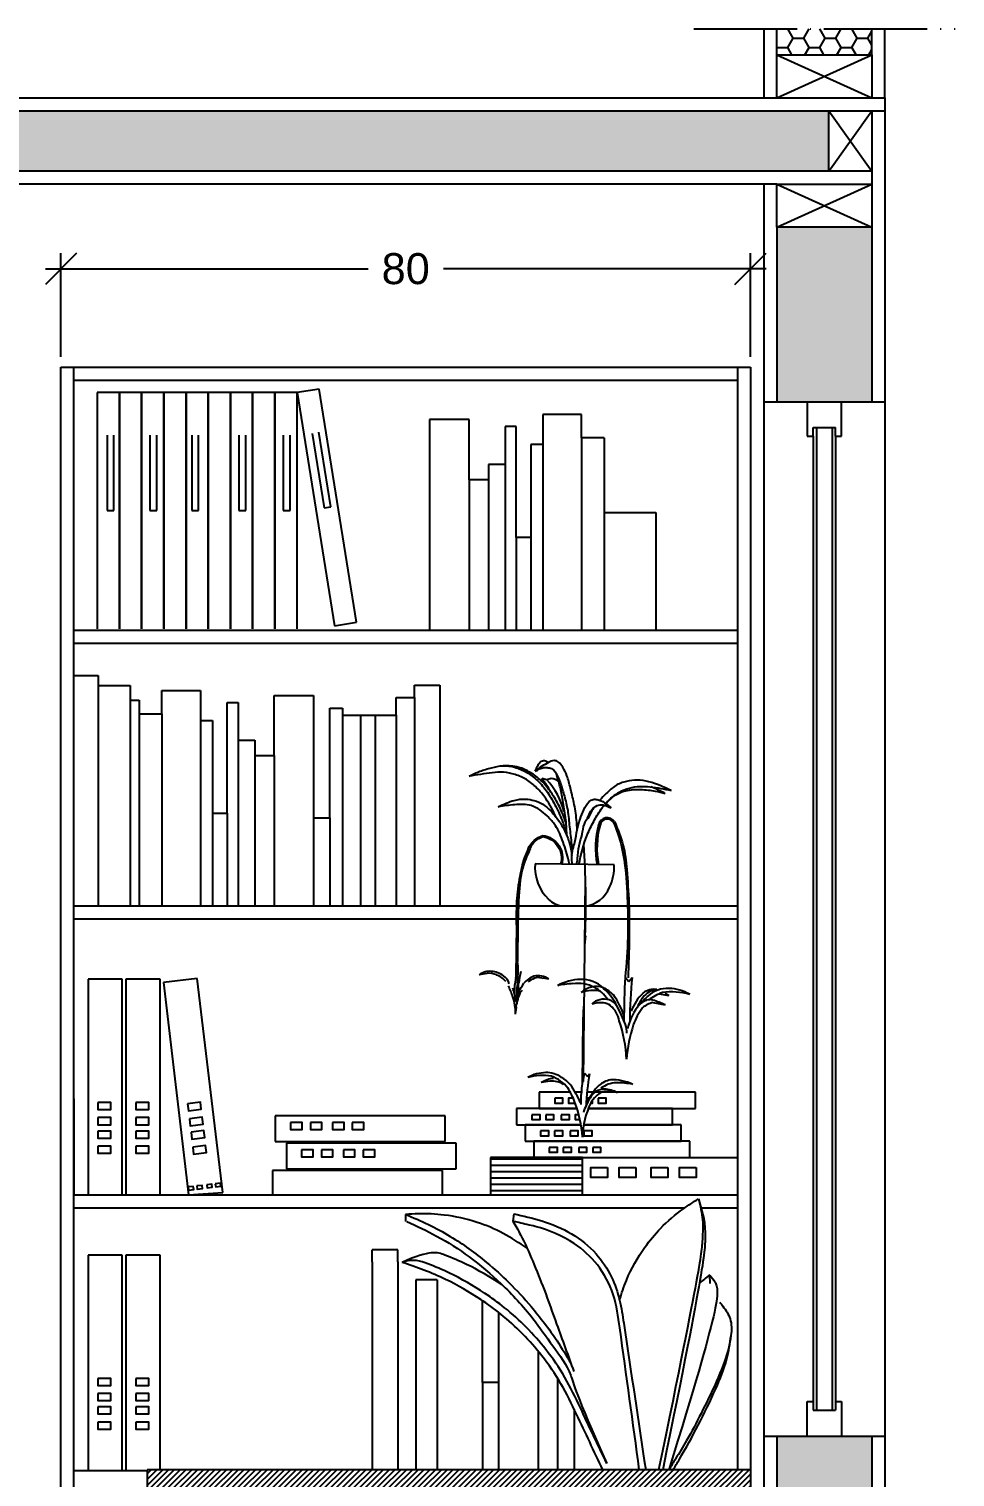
# Model space of a CAD drawing. Header units: millimetres. Extents: x 3258 to 5904, y 891 to 1994.
# Drawn here: x 3915.7 to 4023.1, y 1000.6 to 1168.5 of the extents above; entities that cross this region are included whole.
import ezdxf

# ---------------------------------------------------------------- set-up
doc = ezdxf.new("R2010")
doc.units = ezdxf.units.MM
doc.header["$LTSCALE"] = 0.5
doc.linetypes.add('ACAD_ISO04W100', pattern=[30, 24, -3, 0, -3])
for name, color, linetype in [('22££arredo', 250, 'Continuous'), ('22££cont trav', 140, 'Continuous'), ('22££porte e finestre', 232, 'Continuous'), ('22££retini', 13, 'Continuous'), ('22££sez par', 102, 'Continuous'), ('22££sottile finestra', 5, 'Continuous'), ('22££tratto punto proseguimento', 3, 'ACAD_ISO04W100')]:
    doc.layers.add(name, color=color, linetype=linetype)
doc.layers.add('AA - struttura finestre', color=1, linetype='Continuous', lineweight=25)
doc.styles.add('ARIAL', font='arial.ttf')
doc.dimstyles.new('TICK_36', dxfattribs={"dimtxt": 3.6, "dimasz": 3.6, "dimexe": 1.8, "dimexo": 1.2, "dimgap": 1.8, "dimtad": 0, "dimdec": 0, "dimzin": 0, "dimdsep": 46, "dimtxsty": 'ARIAL', "dimblk": 'OBLIQUE', "dimcen": 1.8, "dimdle": 1.8, "dimclrd": 201, "dimclre": 201, "dimclrt": 201, "dimadec": 0, "dimazin": 0, "dimtfac": 1, "dimtdec": 0, "dimtmove": 1, "dimatfit": 3, "dimldrblk": 'OPEN90', "dimfxl": 1, "dimtfill": 1, "dimtolj": 1, "dimtzin": 0, "dimarcsym": 0})
pattern_1 = [(0, (-391.8513, -339.5022), (1.857375, 1.07235595), [1.23825, -2.4765]), (120, (-391.8513, -339.5022), (-1.857375, 1.07235596), [1.23825, -2.4765]), (60, (-391.8513, -339.5022), (4e-09, 2.1447119), [-2.4765, 1.23825])]

# ---------------------------------------------------------------- blocks, each defined once
blk = doc.blocks.new('_Oblique')
at = {"color": 0, "linetype": 'ByBlock', "lineweight": -2}
blk.add_line((-0.5, -0.5), (0.5, 0.5), dxfattribs=at)
blk = doc.blocks.new('*D36')
at = {"layer": 'AA - struttura finestre', "color": 201, "lineweight": -2, "transparency": 16777216}
for p, q in [((3919.4, 1130.5), (3919.4, 1142.51)), ((3999.4, 1130.5), (3999.4, 1142.51)), ((3917.6, 1140.71), (3955.03, 1140.71)), ((4001.2, 1140.71), (3963.78, 1140.71))]:
    blk.add_line(p, q, dxfattribs=at)
at = {"layer": 'AA - struttura finestre', "color": 201, "lineweight": -2, "transparency": 16777216, "xscale": 3.6, "yscale": 3.6, "zscale": 3.6, "rotation": 180}
blk.add_blockref('_Oblique', (3919.4, 1140.71), dxfattribs=at)
at = {"layer": 'AA - struttura finestre', "color": 201, "lineweight": -2, "transparency": 16777216, "xscale": 3.6, "yscale": 3.6, "zscale": 3.6}
blk.add_blockref('_Oblique', (3999.4, 1140.71), dxfattribs=at)
at = {"layer": 'AA - struttura finestre', "color": 201, "transparency": 16777216, "insert": (3959.4, 1140.71), "char_height": 3.6, "attachment_point": 5, "style": 'ARIAL', "bg_fill": 3, "box_fill_scale": 1.1, "bg_fill_color": 256, "bg_fill_true_color": 13158600, "bg_fill_transparency": 0}
blk.add_mtext('\\A1;80', dxfattribs=at)
blk = doc.blocks.new('_Open90')
at = {"color": 0, "linetype": 'ByBlock', "lineweight": -2}
for p, q in [((-0.5, 0.5), (0, 0)), ((0, 0), (-1, 0)), ((0, 0), (-0.5, -0.5))]:
    blk.add_line(p, q, dxfattribs=at)

msp = doc.modelspace()

# ---------------------------------------------------------------- hatches: boundary and pattern name
at = {"layer": '22££arredo'}
h = msp.add_hatch(dxfattribs=at)
h.set_pattern_fill('ANSI31', color=256, scale=5.873391, angle=675, style=0)
h.set_pattern_definition([(360, (-4205.85065, -2264.1189), (4e-16, 0.73417386), [])])
h.paths.add_polyline_path([(3979.92, 1033.3), (3979.92, 1037.61), (3969.23, 1037.61), (3969.23, 1033.3)])
h = msp.add_hatch(dxfattribs=at)
h.set_pattern_fill('ANSI31', color=256, scale=0.15)
h.paths.add_polyline_path([(3999.4, 1001.4), (3990.43, 1001.4), (3929.4, 1001.4), (3929.4, 999.34), (3990.03, 999.34), (3999.4, 999.34)])
h.paths.add_polyline_path([(3933.78, 997.94), (3931.78, 997.94), (3931.78, 984.94), (3933.78, 984.94), (3933.78, 987.3), (3933.48, 987.3), (3933.48, 987.6), (3933.78, 987.6)])
h.paths.add_polyline_path([(3933.78, 984.94), (3931.78, 984.94), (3931.78, 971.94), (3933.78, 971.94), (3933.78, 974.3), (3933.48, 974.3), (3933.48, 974.6), (3933.78, 974.6)])
h.paths.add_polyline_path([(3931.78, 992.24, 0.414214), (3931.58, 992.44, 0.466427), (3931.29, 992.33, -0.221516), (3931.19, 992.19, -0.122559), (3930.69, 992.06), (3930.58, 992.06), (3930.58, 992.38, 0.866667), (3929.28, 992.38), (3929.28, 991.44), (3929.28, 990.51, 0.866667), (3930.58, 990.51), (3930.58, 990.83), (3930.65, 990.83, -0.155147), (3931.28, 990.64, 0.414213), (3931.48, 990.44, 0.629016), (3931.78, 990.64)])
h.paths.add_polyline_path([(3931.78, 979.24, 0.414214), (3931.58, 979.44, 0.466427), (3931.29, 979.33, -0.221516), (3931.19, 979.19, -0.122559), (3930.69, 979.06), (3930.58, 979.06), (3930.58, 979.38, 0.866667), (3929.28, 979.38), (3929.28, 978.44), (3929.28, 977.51, 0.866667), (3930.58, 977.51), (3930.58, 977.83), (3930.65, 977.83, -0.155147), (3931.28, 977.64, 0.414213), (3931.48, 977.44, 0.629016), (3931.78, 977.64)])
h.paths.add_polyline_path([(3997.2, 999.34), (3995.03, 999.34), (3995.2, 972.24), (3997.2, 972.23)])
at = {"layer": '22££retini'}
h = msp.add_hatch(dxfattribs=at)
h.set_pattern_fill('HONEY', color=256, scale=0.39)
h.set_pattern_definition([(0, (-377.2177, -341.3323), (1.857375, 1.07235595), [1.23825, -2.4765]), (120, (-377.2177, -341.3323), (-1.857375, 1.07235596), [1.23825, -2.4765]), (60, (-377.2177, -341.3323), (4e-09, 2.1447119), [-2.4765, 1.23825])])
h.paths.add_polyline_path([(4013.47, 1168.54), (4002.47, 1168.54), (4002.47, 1165.54), (4013.47, 1165.54)])
h = msp.add_hatch(dxfattribs=at)
h.set_pattern_fill('HONEY', color=256, scale=0.39)
h.set_pattern_definition(pattern_1)
h.paths.add_polyline_path([(3724.47, 1145.54), (3721.47, 1145.54), (3721.47, 930.6), (3724.47, 930.6)])
h.paths.add_polyline_path([(4008.47, 1152.04), (4008.47, 1159.04), (3726.47, 1159.04), (3726.47, 1152.04)])
h = msp.add_hatch(dxfattribs=at)
h.set_pattern_fill('HONEY', color=256, scale=0.39)
h.set_pattern_definition(pattern_1)
h.paths.add_polyline_path([(4013.47, 1005.3), (4002.47, 1005.3), (4002.47, 930.6), (4013.47, 930.6)])
h.paths.add_polyline_path([(4002.47, 1125.3), (4013.47, 1125.3), (4013.47, 1145.54), (4002.47, 1145.54)])

# ---------------------------------------------------------------- linework, layer by layer
at = {"layer": '22££arredo'}
for p, q in [((3919.4, 1129.3), (3999.4, 1129.3)), ((3919.4, 927.3), (3919.4, 1129.3)), ((3920.9, 927.3), (3920.9, 1129.3)), ((3997.9, 1129.3), (3997.9, 1001.4)), ((3999.4, 1129.3), (3999.4, 1001.4)), ((3920.9, 1127.8), (3997.9, 1127.8)), ((3926.18, 1126.36), (3923.6, 1126.36)), ((3923.6, 1126.36), (3923.6, 1098.96)), ((3928.75, 1126.36), (3926.18, 1126.36)), ((3926.18, 1098.96), (3926.18, 1126.36)), ((3926.18, 1126.36), (3926.18, 1098.96)), ((3931.33, 1126.36), (3928.75, 1126.36)), ((3928.75, 1126.36), (3928.75, 1098.96)), ((3928.75, 1098.96), (3928.75, 1126.36)), ((3931.33, 1098.96), (3931.33, 1126.36)), ((3931.33, 1126.36), (3931.33, 1098.96)), ((3933.91, 1126.36), (3931.33, 1126.36)), ((3936.48, 1126.36), (3933.91, 1126.36)), ((3933.91, 1126.36), (3933.91, 1098.96)), ((3933.91, 1098.96), (3933.91, 1126.36)), ((3939.06, 1126.36), (3936.48, 1126.36)), ((3936.48, 1126.36), (3936.48, 1098.96)), ((3936.48, 1098.96), (3936.48, 1126.36)), ((3941.64, 1126.36), (3939.06, 1126.36)), ((3939.06, 1098.96), (3939.06, 1126.36)), ((3939.06, 1126.36), (3939.06, 1098.96)), ((3944.22, 1126.36), (3941.64, 1126.36)), ((3941.64, 1098.96), (3941.64, 1126.36)), ((3941.64, 1126.36), (3941.64, 1098.96)), ((3946.79, 1126.36), (3944.22, 1126.36)), ((3944.22, 1126.36), (3944.22, 1098.96)), ((3944.22, 1098.96), (3944.22, 1126.36)), ((3949.34, 1126.77), (3946.79, 1126.36)), ((3946.79, 1126.36), (3951.14, 1099.3)), ((3946.79, 1098.96), (3946.79, 1126.36)), ((3953.68, 1099.71), (3949.34, 1126.77)), ((3966.77, 1123.22), (3962.16, 1123.22)), ((3962.16, 1123.22), (3962.16, 1098.8)), ((3966.77, 1116.24), (3966.77, 1123.22)), ((3972.2, 1122.41), (3970.93, 1122.41)), ((3970.93, 1122.41), (3970.93, 1098.8)), ((3972.2, 1109.56), (3972.2, 1122.41)), ((3979.79, 1123.8), (3975.3, 1123.8)), ((3975.3, 1123.8), (3975.3, 1098.8)), ((3979.79, 1121.1), (3979.79, 1123.8)), ((3924.75, 1121.4), (3924.75, 1112.66)), ((3925.55, 1112.66), (3925.55, 1121.4)), ((3929.73, 1121.4), (3929.73, 1112.66)), ((3930.53, 1112.66), (3930.53, 1121.4)), ((3934.57, 1121.4), (3934.57, 1112.66)), ((3935.37, 1112.66), (3935.37, 1121.4)), ((3940.03, 1121.4), (3940.03, 1112.66)), ((3940.84, 1112.66), (3940.84, 1121.4)), ((3945.19, 1121.4), (3945.19, 1112.66)), ((3945.99, 1112.66), (3945.99, 1121.4)), ((3948.54, 1121.62), (3949.92, 1112.98)), ((3950.72, 1113.11), (3949.33, 1121.75)), ((3982.42, 1121.1), (3979.79, 1121.1)), ((3979.79, 1121.1), (3979.79, 1098.8)), ((3982.42, 1121.1), (3982.42, 1098.8)), ((3975.3, 1120.33), (3973.9, 1120.33)), ((3973.9, 1120.33), (3973.9, 1098.8)), ((3970.93, 1118.02), (3969, 1118.02)), ((3969, 1118.02), (3969, 1098.8)), ((3969, 1116.24), (3966.77, 1116.24)), ((3966.77, 1116.24), (3966.77, 1098.8)), ((3924.75, 1112.66), (3925.55, 1112.66)), ((3929.73, 1112.66), (3930.53, 1112.66)), ((3934.57, 1112.66), (3935.37, 1112.66)), ((3940.03, 1112.66), (3940.84, 1112.66)), ((3945.19, 1112.66), (3945.99, 1112.66)), ((3949.92, 1112.98), (3950.72, 1113.11)), ((3982.42, 1112.44), (3988.4, 1112.44)), ((3988.4, 1112.44), (3988.4, 1098.8)), ((3973.9, 1109.56), (3972.2, 1109.56)), ((3972.2, 1109.56), (3972.2, 1098.8)), ((3920.9, 1098.8), (3997.9, 1098.8)), ((3928.58, 1098.8), (3932.11, 1098.8)), ((3932.11, 1098.8), (3935.63, 1098.8)), ((3935.63, 1098.8), (3939.16, 1098.8)), ((3939.16, 1098.8), (3942.68, 1098.8)), ((3942.68, 1098.8), (3946.21, 1098.8)), ((3946.21, 1098.8), (3949.73, 1098.8)), ((3949.73, 1098.8), (3953.25, 1098.8)), ((3951.14, 1099.3), (3953.68, 1099.71)), ((3953.25, 1098.8), (3956.78, 1098.8)), ((3956.78, 1098.8), (3960.3, 1098.8)), ((3920.9, 1097.3), (3997.9, 1097.3)), ((3920.9, 1093.55), (3923.72, 1093.55)), ((3923.72, 1093.55), (3923.72, 1066.8)), ((3923.72, 1092.37), (3927.45, 1092.37)), ((3927.45, 1092.37), (3927.45, 1066.8)), ((3960.4, 1091), (3960.4, 1092.41)), ((3960.4, 1092.41), (3963.37, 1092.41)), ((3963.37, 1092.41), (3963.37, 1066.8)), ((3927.45, 1090.67), (3928.46, 1090.67)), ((3928.46, 1090.67), (3928.46, 1066.8)), ((3931.09, 1089.1), (3931.09, 1091.8)), ((3931.09, 1091.8), (3935.59, 1091.8)), ((3935.59, 1091.8), (3935.59, 1066.8)), ((3938.69, 1077.56), (3938.69, 1090.41)), ((3938.69, 1090.41), (3939.95, 1090.41)), ((3939.95, 1090.41), (3939.95, 1066.8)), ((3944.12, 1084.24), (3944.12, 1091.22)), ((3944.12, 1091.22), (3948.72, 1091.22)), ((3948.72, 1091.22), (3948.72, 1066.8)), ((3958.31, 1088.92), (3958.31, 1091)), ((3958.31, 1091), (3960.4, 1091)), ((3960.4, 1091), (3960.4, 1066.8)), ((3928.46, 1089.1), (3931.09, 1089.1)), ((3931.09, 1089.1), (3931.09, 1066.8)), ((3950.58, 1077.03), (3950.58, 1089.74)), ((3950.58, 1089.74), (3952.07, 1089.74)), ((3952.07, 1089.74), (3952.07, 1066.8)), ((3952.07, 1088.92), (3954.15, 1088.92)), ((3954.15, 1088.92), (3954.15, 1066.8)), ((3954.15, 1088.92), (3955.86, 1088.92)), ((3955.86, 1088.92), (3955.86, 1066.8)), ((3955.86, 1088.92), (3958.31, 1088.92)), ((3958.31, 1088.92), (3958.31, 1066.8)), ((3935.59, 1088.33), (3936.98, 1088.33)), ((3936.98, 1088.33), (3936.98, 1066.8)), ((3939.95, 1086.02), (3941.89, 1086.02)), ((3941.89, 1086.02), (3941.89, 1066.8)), ((3941.89, 1084.24), (3944.12, 1084.24)), ((3944.12, 1084.24), (3944.12, 1066.8)), ((3975.76, 1081.43), (3975.18, 1081.6)), ((3976.26, 1081.59), (3975.76, 1081.43)), ((3936.98, 1077.56), (3938.69, 1077.56)), ((3938.69, 1077.56), (3938.69, 1066.8)), ((3948.72, 1077.03), (3950.58, 1077.03)), ((3950.58, 1077.03), (3950.58, 1066.8)), ((3983.58, 1071.58), (3974.4, 1071.68)), ((3980.23, 1069.95), (3979.97, 1046.42)), ((3920.9, 1066.8), (3997.9, 1066.8)), ((3977.6, 1066.8), (3980.19, 1066.78)), ((3920.9, 1065.3), (3997.9, 1065.3)), ((3980.24, 1063.35), (3980.14, 1062.27)), ((3926.52, 1058.3), (3922.55, 1058.3)), ((3922.55, 1058.3), (3922.55, 1033.3)), ((3926.52, 1033.3), (3926.52, 1058.3)), ((3930.91, 1058.3), (3926.94, 1058.3)), ((3926.94, 1058.3), (3926.94, 1033.3)), ((3930.91, 1033.3), (3930.91, 1058.3)), ((3935.22, 1058.39), (3931.28, 1057.92)), ((3938.17, 1033.57), (3935.22, 1058.39)), ((3984.86, 1058.55), (3985.27, 1058.04)), ((3985.27, 1058.04), (3985.67, 1058.51)), ((3931.28, 1057.92), (3934.2, 1033.3)), ((3989.93, 1056.41), (3989.51, 1056.66)), ((3979.97, 1053.51), (3980.07, 1055.18)), ((3988.08, 1055.59), (3989.5, 1055.33)), ((3988.8, 1056.59), (3989.93, 1056.41)), ((3979.89, 1046.25), (3979.97, 1053.51)), ((3980.15, 1047.42), (3980.48, 1047)), ((3980.48, 1047), (3980.73, 1047.33)), ((3974.9, 1045.2), (3974.9, 1043.3)), ((3978.48, 1045.2), (3974.9, 1045.2)), ((3979.76, 1045.2), (3979.04, 1045.2)), ((3993, 1045.2), (3980.44, 1045.2)), ((3993, 1043.3), (3993, 1045.2)), ((3920.9, 1044.42), (3920.9, 1033.3)), ((3972.24, 1043.3), (3972.24, 1041.41)), ((3979.27, 1043.3), (3972.24, 1043.3)), ((3974.9, 1043.3), (3979.27, 1043.3)), ((3980.59, 1043.3), (3993, 1043.3)), ((3990.34, 1043.3), (3980.59, 1043.3)), ((3990.34, 1041.41), (3990.34, 1043.3)), ((3963.99, 1042.47), (3944.27, 1042.47)), ((3944.27, 1042.47), (3944.27, 1039.48)), ((3963.99, 1039.48), (3963.99, 1042.47)), ((3972.24, 1041.41), (3979.73, 1041.41)), ((3973.26, 1041.41), (3973.26, 1039.51)), ((3979.73, 1041.41), (3973.26, 1041.41)), ((3980.05, 1041.41), (3990.34, 1041.41)), ((3991.36, 1041.41), (3980.05, 1041.41)), ((3991.36, 1039.51), (3991.36, 1041.41)), ((3944.27, 1039.48), (3963.99, 1039.48)), ((3945.55, 1039.29), (3945.55, 1036.3)), ((3965.26, 1039.29), (3945.55, 1039.29)), ((3965.26, 1036.3), (3965.26, 1039.29)), ((3973.26, 1039.51), (3991.36, 1039.51)), ((3974.27, 1039.51), (3974.27, 1037.61)), ((3992.37, 1039.51), (3974.27, 1039.51)), ((3992.37, 1037.61), (3992.37, 1039.51)), ((3969.23, 1037.61), (3969.23, 1033.3)), ((3979.92, 1037.61), (3969.23, 1037.61)), ((3974.27, 1037.61), (3992.37, 1037.61)), ((3979.92, 1033.3), (3979.92, 1037.61)), ((3979.92, 1033.3), (3979.92, 1037.61)), ((3979.92, 1037.61), (3997.9, 1037.61)), ((3943.96, 1036.11), (3943.96, 1033.3)), ((3963.67, 1036.11), (3943.96, 1036.11)), ((3945.55, 1036.3), (3965.26, 1036.3)), ((3963.67, 1033.3), (3963.67, 1036.11)), ((3920.9, 1033.3), (3997.9, 1033.3)), ((3920.9, 1033.3), (3922.67, 1033.3)), ((3922.95, 1033.3), (3924.71, 1033.3)), ((3924.99, 1033.3), (3926.75, 1033.3)), ((3926.94, 1033.3), (3928.71, 1033.3)), ((3934.2, 1033.3), (3938.17, 1033.57)), ((3920.9, 1031.8), (3991.79, 1031.8)), ((3993.36, 1032.82), (3994, 1030.53)), ((3993.6, 1031.8), (3997.9, 1031.8)), ((3959.38, 1031.02), (3959.38, 1030.2)), ((3971.93, 1031.09), (3971.81, 1030.25)), ((3958.49, 1026.91), (3955.52, 1026.91)), ((3955.52, 1025.5), (3955.52, 1026.91)), ((3958.49, 1025.5), (3958.49, 1026.91)), ((3926.52, 1026.3), (3922.55, 1026.3)), ((3922.55, 1026.3), (3922.55, 1001.3)), ((3926.52, 1001.3), (3926.52, 1026.3)), ((3930.91, 1026.3), (3926.94, 1026.3)), ((3926.94, 1026.3), (3926.94, 1001.3)), ((3930.91, 1001.4), (3930.91, 1026.3)), ((3955.52, 1025.5), (3955.52, 1001.4)), ((3958.49, 1025.5), (3958.49, 1001.4)), ((3963.03, 1023.42), (3960.57, 1023.42)), ((3960.57, 1023.42), (3960.57, 1001.4)), ((3963.03, 1023.42), (3963.03, 1001.4)), ((3994.73, 1023), (3994.67, 1023.97)), ((3968.31, 1011.53), (3968.31, 1021.01)), ((3970.16, 1019.67), (3970.16, 1001.4)), ((3974.77, 1015.15), (3974.77, 1001.4)), ((3970.16, 1011.53), (3968.31, 1011.53)), ((3968.31, 1011.53), (3968.31, 1001.4)), ((3977, 1012.06), (3977, 1001.4)), ((3978.94, 1008.42), (3978.94, 1001.4)), ((3920.9, 1001.3), (3929.4, 1001.3)), ((3922.31, 1001.3), (3929.4, 1001.3)), ((3990.43, 1001.4), (3929.4, 1001.4, 0)), ((3929.4, 1001.4, 0), (3929.4, 999.34, 0)), ((3999.4, 1001.4, 0), (3990.43, 1001.4, 0)), ((3999.4, 1001.4), (3999.4, 999.34, 0))]:
    msp.add_line(p, q, dxfattribs=at)
for points in [[(3983.63, 1076.58, 0.667611), (3981.78, 1076.23, 0.110218), (3981.6, 1071.6, 0.110218)], [(3983.5, 1076.5, 0.669437), (3981.94, 1076.19, 0.111083), (3981.76, 1071.6, 0.111083)], [(3973.59, 1073.44, -0.200071), (3975.31, 1074.99, -0.446739), (3977.51, 1071.64, -0.446739)], [(3973.84, 1073.44, -0.233379), (3975.32, 1074.85, -0.446798), (3977.37, 1071.65, -0.446798)]]:
    msp.add_lwpolyline(points, format="xyb", dxfattribs=at)
for points in [[(3923.69, 1044), (3923.69, 1043.19), (3925.19, 1043.19), (3925.19, 1044)], [(3928.08, 1044), (3928.08, 1043.19), (3929.58, 1043.19), (3929.58, 1044)], [(3934.1, 1043.86), (3934.19, 1043.05), (3935.68, 1043.23), (3935.59, 1044.04)], [(3976.69, 1044.49), (3976.69, 1043.92), (3977.64, 1043.92), (3977.64, 1044.49)], [(3981.72, 1044.49), (3981.72, 1043.92), (3982.67, 1043.92), (3982.67, 1044.49)], [(3923.69, 1042.25), (3923.69, 1041.43), (3925.19, 1041.43), (3925.19, 1042.25)], [(3928.08, 1042.25), (3928.08, 1041.43), (3929.58, 1041.43), (3929.58, 1042.25)], [(3934.3, 1042.11), (3934.4, 1041.31), (3935.89, 1041.48), (3935.8, 1042.29)], [(3946.05, 1041.69), (3946.05, 1040.88), (3947.39, 1040.88), (3947.39, 1041.69)], [(3948.34, 1041.69), (3948.34, 1040.88), (3949.68, 1040.88), (3949.68, 1041.69)], [(3950.89, 1041.69), (3950.89, 1040.88), (3952.24, 1040.88), (3952.24, 1041.69)], [(3953.18, 1041.69), (3953.18, 1040.88), (3954.53, 1040.88), (3954.53, 1041.69)], [(3974.03, 1042.59), (3974.03, 1042.03), (3974.98, 1042.03), (3974.98, 1042.59)], [(3975.65, 1042.59), (3975.65, 1042.03), (3976.6, 1042.03), (3976.6, 1042.59)], [(3977.45, 1042.59), (3977.45, 1042.03), (3978.4, 1042.03), (3978.4, 1042.59)], [(3923.69, 1040.69), (3923.69, 1039.88), (3925.19, 1039.88), (3925.19, 1040.69)], [(3928.08, 1040.69), (3928.08, 1039.88), (3929.58, 1039.88), (3929.58, 1040.69)], [(3934.49, 1040.57), (3934.58, 1039.76), (3936.08, 1039.94), (3935.98, 1040.75)], [(3975.05, 1040.7), (3975.05, 1040.13), (3976, 1040.13), (3976, 1040.7)], [(3976.66, 1040.7), (3976.66, 1040.13), (3977.61, 1040.13), (3977.61, 1040.7)], [(3978.46, 1040.7), (3978.46, 1040.13), (3979.41, 1040.13), (3979.41, 1040.7)], [(3980.08, 1040.7), (3980.08, 1040.13), (3981.03, 1040.13), (3981.03, 1040.7)], [(3923.69, 1038.93), (3923.69, 1038.12), (3925.19, 1038.12), (3925.19, 1038.93)], [(3928.08, 1038.93), (3928.08, 1038.12), (3929.58, 1038.12), (3929.58, 1038.93)], [(3934.7, 1038.82), (3934.79, 1038.02), (3936.28, 1038.19), (3936.19, 1039)], [(3947.32, 1038.51), (3947.32, 1037.7), (3948.67, 1037.7), (3948.67, 1038.51)], [(3949.61, 1038.51), (3949.61, 1037.7), (3950.96, 1037.7), (3950.96, 1038.51)], [(3952.17, 1038.51), (3952.17, 1037.7), (3953.51, 1037.7), (3953.51, 1038.51)], [(3954.46, 1038.51), (3954.46, 1037.7), (3955.8, 1037.7), (3955.8, 1038.51)], [(3976.06, 1038.8), (3976.06, 1038.23), (3977.01, 1038.23), (3977.01, 1038.8)], [(3977.67, 1038.8), (3977.67, 1038.23), (3978.62, 1038.23), (3978.62, 1038.8)], [(3979.48, 1038.8), (3979.48, 1038.23), (3980.43, 1038.23), (3980.43, 1038.8)], [(3981.09, 1038.8), (3981.09, 1038.23), (3982.04, 1038.23), (3982.04, 1038.8)], [(3982.82, 1036.48), (3982.82, 1035.32), (3980.88, 1035.32), (3980.88, 1036.48)], [(3986.11, 1036.48), (3986.11, 1035.32), (3984.17, 1035.32), (3984.17, 1036.48)], [(3989.79, 1036.48), (3989.79, 1035.32), (3987.86, 1035.32), (3987.86, 1036.48)], [(3993.09, 1036.48), (3993.09, 1035.32), (3991.15, 1035.32), (3991.15, 1036.48)], [(3934.17, 1034.2), (3934.21, 1033.84), (3934.8, 1033.91), (3934.76, 1034.27)], [(3935.18, 1034.32), (3935.22, 1033.96), (3935.81, 1034.03), (3935.77, 1034.39)], [(3936.31, 1034.45), (3936.35, 1034.1), (3936.94, 1034.17), (3936.9, 1034.52)], [(3937.31, 1034.57), (3937.36, 1034.22), (3937.95, 1034.29), (3937.91, 1034.64)], [(3923.69, 1012), (3923.69, 1011.19), (3925.19, 1011.19), (3925.19, 1012)], [(3928.08, 1012), (3928.08, 1011.19), (3929.58, 1011.19), (3929.58, 1012)], [(3923.69, 1010.25), (3923.69, 1009.43), (3925.19, 1009.43), (3925.19, 1010.25)], [(3928.08, 1010.25), (3928.08, 1009.43), (3929.58, 1009.43), (3929.58, 1010.25)], [(3923.69, 1008.69), (3923.69, 1007.88), (3925.19, 1007.88), (3925.19, 1008.69)], [(3928.08, 1008.69), (3928.08, 1007.88), (3929.58, 1007.88), (3929.58, 1008.69)], [(3923.69, 1006.93), (3923.69, 1006.12), (3925.19, 1006.12), (3925.19, 1006.93)], [(3928.08, 1006.93), (3928.08, 1006.12), (3929.58, 1006.12), (3929.58, 1006.93)]]:
    msp.add_lwpolyline(points, close=True, dxfattribs=at)
for points in [[(3978.83, 1044.49), (3978.3, 1044.49), (3978.3, 1043.92), (3979.06, 1043.92)], [(3980.34, 1043.92), (3980.45, 1043.92)], [(3980.79, 1044.49), (3980.37, 1044.49)], [(3980.85, 1043.92), (3981.06, 1043.92), (3981.06, 1044.25)], [(3979.47, 1042.59), (3979.07, 1042.59), (3979.07, 1042.03), (3979.61, 1042.03)]]:
    msp.add_lwpolyline(points, dxfattribs=at)
msp.add_arc((4000.61, 1015.34), 10.48, 124.584, 132.9827, dxfattribs=at)
for centre, major_axis, start_param, end_param in [((3965.33, 1073.86), (-8.76, 8.95), 4.450269, 4.603813), ((3970.03, 1075.93), (-5.55, 5.67), 4.167283, 4.702824), ((3976.16, 1080.17), (1.02, 0.99), 0.038557, 0.722456), ((3873.69, 1066.85), (76.18, 74.57), 5.475759, 5.575025), ((3979.61, 1071.29), (-3.65, 3.73), 0.721917, 1.588691), ((3978.45, 1071.28), (3.67, 3.59), 5.047271, 5.565934), ((3979.77, 1070.27), (-2.46, 2.52), 2.486919, 3.567758), ((3977.85, 1069.5), (-1.89, 1.94), 1.588691, 2.27799), ((3965.56, 1060.05), (4.87, 4.76), 5.269152, 5.552946), ((3969.39, 1059.63), (2.18, 2.14), 5.41578, 5.746077), ((3969.15, 1057.21), (-1.41, 1.44), -0.874618, -0.124076), ((3969.83, 1050.42), (-6.02, 6.15), -0.659748, -0.551341), ((3969.07, 1056.99), (1.43, 1.4), 0.354449, 0.911048), ((3969.02, 1056.13), (-2.17, 2.22), -1.369669, -0.879712), ((3969.43, 1056.95), (1.36, 1.33), 6.110048, 6.816029), ((3969.7, 1057.25), (-1.26, 1.28), 4.234037, 4.877538), ((3978.65, 1056.86), (4.76, 4.66), 2.128691, 2.393794), ((3959.35, 1059.11), (9.35, 9.15), 5.413204, 5.526478), ((3982.11, 1056.63), (-6.77, 6.92), 0.529853, 0.670247), ((3975.62, 1055.47), (-2.43, 2.48), -0.373267, 0.04297), ((3975.78, 1054.86), (-2.68, 2.74), -0.390607, -0.165992), ((3974.7, 1056.3), (-1.68, 1.72), -1.354126, -0.593113), ((3974.75, 1057.41), (0.775, 0.759), 0.390607, 1.180189), ((3975.36, 1056.27), (1.53, 1.5), 0.488334, 0.883125), ((3979.86, 1054.78), (2.5, 2.45), 0.006926, 0.846329), ((4071.29, 1053.66), (61.87, 60.55), 2.310399, 2.369206), ((4045.8, 1052.66), (43.18, 42.26), 2.269975, 2.353815), ((3947.3, 1047.49), (18.61, 18.22), 5.852416, 5.904171), ((3963.22, 1054.6), (-6.31, 6.44), 4.077177, 4.238986), ((3978.3, 1056.55), (4.33, 4.24), 2.147691, 2.400252), ((3977.83, 1054.92), (4.06, 3.97), 2.020215, 2.202217), ((3964.47, 1057.77), (5.74, 5.62), 5.393726, 5.518563), ((3960.26, 1064.83), (10.44, 10.22), 4.930017, 5.009408), ((3974.08, 1055.85), (1.18, 1.16), 1.586101, 2.112091), ((3979.76, 1052.65), (-3.93, 4.02), -0.760333, -0.262128), ((3979.32, 1046.75), (7.9, 7.73), 0.84711, 1.00748), ((3979.41, 1053.82), (-2.8, 2.86), -1.278235, -0.612388), ((3981.52, 1054.82), (1.88, 1.84), 0.479406, 1.535555), ((3981.12, 1053.03), (-2.78, 2.84), -0.999324, -0.423594), ((3979.24, 1053.53), (3.1, 3.04), 6.108513, 6.575369), ((3979.73, 1052.53), (-3.82, 3.9), -1.537578, -1.273717), ((3978.36, 1052.6), (-4.28, 4.37), 4.388504, 4.799294), ((3990.49, 1052.87), (-3.65, 3.73), -0.023257, 0.455427), ((3988.15, 1055.19), (-1.36, 1.39), -0.964079, -0.09207), ((3988.73, 1054.85), (-1.58, 1.61), -0.678827, 0.157622), ((3989.82, 1053.8), (2.46, 2.41), 0.763133, 1.532752), ((3991.07, 1051.32), (-4.02, 4.11), -0.438688, -0.122386), ((3990.28, 1049.08), (-5.42, 5.54), -1.044386, -0.631577), ((3989.8, 1052.24), (-3.5, 3.58), -1.307887, -0.801244), ((3966.74, 1054.45), (-3.77, 3.85), 3.902659, 4.28162), ((3969.18, 1055.05), (-2.14, 2.18), 3.678701, 4.008998), ((3970.89, 1056.19), (-0.948, 0.969), 3.551973, 4.053299), ((3969.19, 1056.59), (-2.31, 2.36), 3.52541, 3.838614), ((3982.39, 1053.97), (-1.41, 1.44), -1.076459, -0.00438), ((3982.04, 1052.15), (2.45, 2.4), 0.712358, 1.107149), ((3982.04, 1053.7), (-1.33, 1.36), -1.405136, -0.926673), ((3982.43, 1054.19), (1.28, 1.26), 6.118037, 6.761538), ((3981.23, 1052.93), (-2.1, 2.14), 4.11684, 4.810963), ((3976.82, 1051.58), (5.92, 5.8), 5.809984, 6.140281), ((3960.42, 1043.37), (18.8, 18.4), 5.884772, 5.975618), ((3992.36, 1050.81), (5.31, 5.2), 1.762844, 2.131729), ((3992.36, 1050.77), (4.95, 4.84), 1.712211, 2.039828), ((3991.9, 1052.49), (-4.34, 4.43), 0.157622, 0.374882), ((3988.02, 1053.8), (1.55, 1.51), 1.119343, 1.762844), ((3993.87, 1049.34), (-6.62, 6.77), -0.038045, 0.118002), ((3988.66, 1052.93), (1.95, 1.91), 1.010189, 1.515298), ((3987.75, 1054.85), (-0.762, 0.778), -1.082383, -0.377417), ((3984.71, 1045.27), (7.96, 7.79), 0.35198, 0.488414), ((3969.56, 1048.44), (-10.81, 11.05), 3.976252, 4.268891), ((3982.74, 1052.19), (1.65, 1.61), 5.4411, 5.884772), ((4003.46, 1047.39), (-12.96, 13.24), 0.489039, 0.70725), ((3975.71, 1043.06), (-3.08, 3.15), -0.760503, -0.264276), ((3975.21, 1041.44), (-3.99, 4.08), -0.96897, -0.480762), ((3976.81, 1043.7), (-2.17, 2.22), -0.691084, -0.201127), ((3975.74, 1044.52), (2.11, 2.07), 0.168023, 0.82821), ((3974.84, 1042.96), (3.1, 3.03), 6.187773, 6.73379), ((3975.6, 1043.61), (2.71, 2.65), 5.886973, 6.561886), ((3988.9, 1044.83), (-6.39, 6.52), 0.508825, 0.731674), ((4009.75, 1042.21), (21.06, 20.61), 2.192459, 2.320593), ((3984.09, 1043), (-2.63, 2.69), -0.521579, -0.121922), ((3983.36, 1041.1), (3.96, 3.87), 0.354084, 0.834343), ((3976.71, 1039.45), (-4.92, 5.03), -0.692487, -0.548012), ((3976.36, 1043.73), (1.96, 1.91), 0.277495, 0.878309), ((3968.22, 1039.79), (8.29, 8.12), 5.880964, 6.041906), ((3976.26, 1042.79), (2.59, 2.53), 5.838101, 6.168931), ((3988.92, 1044.03), (-6.45, 6.59), 0.64478, 0.8261), ((3986.53, 1041.33), (-4.64, 4.74), 0.018772, 0.355186), ((3982.46, 1043.72), (-1.29, 1.31), -0.780752, 0.362706), ((3983.59, 1042.43), (2.23, 2.18), 1.252652, 1.857197), ((3983.9, 1043.33), (-2.07, 2.12), -0.74317, -0.099669), ((3982.91, 1042.13), (2.27, 2.22), 0.458293, 1.017337), ((3982.39, 1042.48), (-2.15, 2.2), -1.312496, -0.800194), ((3983.68, 1035.12), (7.99, 7.82), 0.612408, 0.784911), ((3964.88, 1038.82), (-10.54, 10.77), 4.015482, 4.289053), ((3990, 1039.64), (-7.07, 7.22), 0.35508, 0.760581), ((3985.82, 1041.15), (-4.23, 4.32), 0.210572, 0.514517)]:
    msp.add_ellipse(centre, major_axis=major_axis, ratio=1, start_param=start_param, end_param=end_param, dxfattribs=at)
for points, knots in [([(3974.43, 1082.44), (3974.52, 1082.64), (3974.67, 1082.98), (3974.91, 1083.45), (3975.38, 1083.78), (3975.7, 1083.6), (3975.86, 1083.51)], [0, 0, 0, 0, 18.277855, 32.27214, 46.266425, 61.445357, 61.445357, 61.445357, 61.445357]), ([(3979.28, 1075.55), (3979.27, 1075.96), (3979.22, 1077.06), (3978.95, 1078.71), (3978.52, 1080.4), (3978.19, 1081.81), (3977.69, 1082.81), (3977.23, 1083.5), (3976.55, 1083.76), (3975.9, 1083.39), (3975.15, 1083.03), (3974.68, 1082.65), (3974.43, 1082.44)], [0, 0, 0, 0, 36.079911, 94.474432, 143.951699, 186.479807, 218.679186, 240.806093, 255.985026, 276.490635, 301.200147, 328.564357, 328.564357, 328.564357, 328.564357]), ([(3966.75, 1081.86), (3967.17, 1082.06), (3968, 1082.47), (3969.33, 1082.83), (3970.68, 1083.16), (3972.1, 1082.92), (3973.47, 1082.34), (3974.77, 1081.35), (3975.91, 1079.99), (3976.85, 1078.32), (3977.59, 1076.68), (3977.93, 1075.59), (3978.07, 1075.14)], [0, 0, 0, 0, 39.727069, 79.9584, 119.027569, 157.726407, 201.84987, 246.49245, 297.51715, 353.494288, 411.492909, 452.098327, 452.098327, 452.098327, 452.098327]), ([(3976.87, 1077.06), (3976.51, 1077.82), (3975.88, 1079.07), (3974.65, 1080.51), (3973.47, 1081.51), (3972.14, 1082.08), (3970.77, 1082.38), (3968.97, 1082.21), (3967.64, 1082), (3966.75, 1081.86)], [0, 0, 0, 0, 72.039989, 119.678629, 162.409414, 204.323612, 243.392781, 281.867708, 359.599555, 359.599555, 359.599555, 359.599555]), ([(3977.99, 1076.52), (3977.79, 1077.04), (3977.3, 1078.3), (3976.32, 1079.98), (3975.19, 1081.35), (3973.9, 1082.3), (3972.42, 1083.03), (3971.31, 1083.05), (3970.69, 1083.07)], [0, 0, 0, 0, 60.191694, 116.168832, 167.193532, 211.836112, 253.750311, 306.768043, 306.768043, 306.768043, 306.768043]), ([(3974.43, 1082.44), (3974.76, 1082.62), (3975.24, 1082.88), (3975.95, 1082.86), (3976.58, 1082.69), (3976.97, 1081.93), (3977.42, 1080.97), (3977.76, 1079.65), (3978.23, 1078.06), (3978.35, 1076.19), (3978.6, 1074.53), (3978.65, 1073.5), (3978.67, 1073.13)], [0, 0, 0, 0, 31.2, 45.6, 60.778933, 84.778933, 113.778243, 154.009574, 201.162093, 256.829677, 314.877933, 346.170105, 346.170105, 346.170105, 346.170105]), ([(3978.09, 1074.97), (3978.08, 1075.37), (3978.02, 1076.77), (3977.66, 1078.71), (3977.39, 1080.43), (3977.08, 1081.44), (3976.93, 1081.91)], [0, 0, 0, 0, 62.584343, 120.978863, 169.929451, 212.457559, 212.457559, 212.457559, 212.457559]), ([(3990.18, 1080.19), (3989.34, 1080.59), (3988.1, 1081.18), (3986.3, 1081.46), (3984.98, 1081.28), (3983.69, 1080.83), (3982.75, 1079.93), (3982.15, 1079.34), (3981.91, 1079.07)], [0, 0, 0, 0, 79.779697, 118.478534, 154.797124, 193.570311, 234.440838, 265.460149, 265.460149, 265.460149, 265.460149]), ([(3982.6, 1078.69), (3982.75, 1078.86), (3983.23, 1079.35), (3984.11, 1080.03), (3985.69, 1080.69), (3987.8, 1080.72), (3989.38, 1080.37), (3990.18, 1080.19)], [224.386432, 224.386432, 224.386432, 224.386432, 243.926252, 283.289179, 319.84489, 389.610211, 460.237118, 460.237118, 460.237118, 460.237118]), ([(3982.74, 1078.84), (3983.02, 1079.06), (3983.62, 1079.7), (3985.02, 1080.28), (3986.65, 1080.35), (3988.19, 1080.18), (3989.12, 1079.95), (3989.51, 1079.86)], [0, 0, 0, 0, 34.8, 75.617643, 126.245699, 174.485102, 208.847872, 208.847872, 208.847872, 208.847872]), ([(3989.51, 1079.86), (3989.33, 1079.95), (3988.78, 1080.21), (3988.22, 1080.46), (3987.85, 1080.63)], [0, 0, 0, 0, 17.181385, 52.637273, 52.637273, 52.637273, 52.637273]), ([(3970.14, 1078.31), (3970.74, 1078.6), (3971.75, 1079.07), (3973.21, 1079.27), (3974.35, 1079.05), (3975.37, 1078.63), (3976.28, 1077.83), (3977.08, 1076.81), (3977.85, 1075.63), (3978.4, 1074.2), (3978.63, 1073.17), (3978.67, 1072.64)], [0, 0, 0, 0, 57.047349, 95.746186, 124.943446, 156.143446, 190.253855, 227.743054, 267.687014, 311.810477, 358.962996, 358.962996, 358.962996, 358.962996]), ([(3978.41, 1071.63), (3978.36, 1071.86), (3978.13, 1072.82), (3977.63, 1074.42), (3976.85, 1076.15), (3975.61, 1077.49), (3974.12, 1078.65), (3972.03, 1078.58), (3970.77, 1078.4), (3970.14, 1078.31)], [0, 0, 0, 0, 19.790907, 85.440888, 145.019408, 180.697973, 243.282316, 298.534465, 354.20205, 354.20205, 354.20205, 354.20205]), ([(3978.74, 1071.63), (3978.7, 1071.94), (3978.58, 1072.81), (3979.06, 1074.12), (3979.24, 1075.59), (3979.6, 1076.85), (3980.04, 1077.95), (3980.49, 1078.82), (3981.13, 1079.2), (3982.12, 1079.14), (3982.74, 1078.6), (3983.23, 1078.17)], [0, 0, 0, 0, 26.508866, 75.459454, 116.889877, 154.147897, 187.576029, 220.526901, 235.562858, 248.762858, 303.095169, 303.095169, 303.095169, 303.095169]), ([(3979.24, 1071.63), (3979.27, 1071.85), (3979.38, 1072.57), (3979.44, 1073.76), (3979.9, 1075.05), (3980.03, 1076.28), (3980.58, 1077.15), (3980.92, 1077.98), (3981.55, 1078.51), (3982.43, 1078.58), (3982.94, 1078.32), (3983.23, 1078.17)], [0, 0, 0, 0, 19.349419, 62.815267, 102.397081, 136.759852, 167.353969, 190.43643, 213.487677, 234.028368, 262.119648, 262.119648, 262.119648, 262.119648]), ([(3979.49, 1071.62), (3979.75, 1072.78), (3980.13, 1074.52), (3981.19, 1076.58), (3981.84, 1077.75), (3982.3, 1078.34), (3982.43, 1078.5)], [0, 0, 0, 0, 101.879929, 152.33704, 199.672439, 217.031258, 217.031258, 217.031258, 217.031258]), ([(3981.23, 1078.21), (3981.22, 1078.19), (3980.94, 1077.78), (3980.72, 1077.34), (3980.51, 1076.91)], [297.098893, 297.098893, 297.098893, 297.098893, 299.129631, 339.929631, 339.929631, 339.929631, 339.929631]), ([(3983.47, 1076.59), (3983.7, 1076), (3984.31, 1074.45), (3984.96, 1071.31), (3985.13, 1067.4), (3985.23, 1062.98), (3984.99, 1060.09), (3984.86, 1058.55)], [0, 0, 0, 0, 53.933292, 143.877275, 275.122389, 391.547129, 524.941581, 524.941581, 524.941581, 524.941581]), ([(3983.63, 1076.58), (3984, 1075.7), (3984.75, 1073.92), (3985.08, 1070.69), (3985.33, 1067.12), (3985.35, 1062.92), (3985.25, 1060.03), (3985.19, 1058.46)], [0, 0, 0, 0, 82.022436, 165.868008, 277.783691, 391.808951, 527.430188, 527.430188, 527.430188, 527.430188]), ([(3973.59, 1073.44), (3973.44, 1073.08), (3973, 1072.05), (3972.56, 1070.01), (3972.17, 1067.19), (3972.26, 1064.2), (3972.2, 1061.31), (3972.19, 1059.56), (3972.18, 1058.69)], [0, 0, 0, 0, 33.428132, 96.299429, 179.654093, 278.054093, 353.654093, 429.254093, 429.254093, 429.254093, 429.254093]), ([(3973.84, 1073.44), (3973.55, 1072.81), (3972.77, 1071.07), (3972.45, 1067.52), (3972.4, 1063.8), (3972.37, 1061.27), (3972.36, 1060.35)], [0, 0, 0, 0, 59.275627, 163.475435, 302.696124, 381.896124, 381.896124, 381.896124, 381.896124]), ([(3984.21, 1021.08), (3984.45, 1021.85), (3985.15, 1024.02), (3986.78, 1026.85), (3989.05, 1029.62), (3991.2, 1031.46), (3992.77, 1032.45), (3993.36, 1032.82)], [0, 0, 0, 0, 116.887638, 329.367284, 466.571949, 634.834512, 735.599238, 735.599238, 735.599238, 735.599238]), ([(3993.36, 1032.82), (3993.56, 1032.01), (3993.94, 1030.49), (3993.86, 1028.93), (3993.82, 1028.2), (3993.75, 1026.71), (3993.67, 1025.22), (3988.74, 1001.4)], [0, 0, 0, 0, 120.378902, 225.080621, 225.080621, 225.080621, 439.699743, 439.699743, 439.699743, 439.699743]), ([(3973.47, 1027.1), (3972.56, 1027.71), (3970.75, 1028.92), (3967.51, 1030.26), (3964.17, 1031), (3961.36, 1031.15), (3959.87, 1031.05), (3959.38, 1031.02)], [0, 0, 0, 0, 157.250946, 315.76738, 504.138955, 649.517358, 720.408824, 720.408824, 720.408824, 720.408824]), ([(3959.38, 1031.02), (3960.27, 1030.64), (3962.05, 1029.9), (3965.27, 1028.14), (3968.39, 1025.86), (3971.49, 1023.08), (3974.25, 1020.07), (3976.66, 1016.93), (3978.03, 1014.63), (3978.55, 1013.76)], [0, 0, 0, 0, 139.691804, 279.037848, 529.714731, 697.312733, 879.888799, 1121.27026, 1267.965352, 1267.965352, 1267.965352, 1267.965352]), ([(3959.51, 1030.2), (3960.68, 1029.66), (3963.22, 1028.51), (3966.91, 1026.09), (3970.68, 1022.91), (3973.93, 1019.41), (3976.43, 1015.74), (3978.73, 1012.77), (3978.99, 1010.42), (3982.72, 1002.13)], [0, 0, 0, 0, 186.637858, 403.49968, 635.581821, 900.588991, 1089.127475, 1282.993408, 1426.555241, 1426.555241, 1426.555241, 1426.555241]), ([(3971.81, 1030.25), (3972.12, 1029.72), (3973.01, 1028.23), (3974.17, 1025.54), (3975.56, 1022.08), (3977.08, 1017.8), (3978.23, 1014.64), (3978.9, 1012.81)], [0, 0, 0, 0, 88.970613, 251.67049, 422.250237, 627.911342, 909.38809, 909.38809, 909.38809, 909.38809]), ([(3986.5, 1001.4), (3985.75, 1006.88), (3985, 1012.36), (3984.24, 1017.85), (3984.06, 1019.16), (3983.71, 1021.77), (3981.85, 1025.23), (3978.73, 1028.08), (3975.4, 1029.45), (3972.91, 1029.96), (3972.04, 1030.19), (3971.81, 1030.25)], [-796.552414, -796.552414, -796.552414, -796.552414, 0, 0, 0, 190.860368, 378.766727, 554.136166, 793.253292, 887.921238, 922.91981, 922.91981, 922.91981, 922.91981]), ([(3971.93, 1031.09), (3973.02, 1030.85), (3975.33, 1030.32), (3978.7, 1028.96), (3981.51, 1026.67), (3983.32, 1023.92), (3984.28, 1021.13), (3984.56, 1019.3), (3984.69, 1018.4), (3985.54, 1012.73), (3986.39, 1007.06), (3987.24, 1001.4)], [0, 0, 0, 0, 161.31243, 343.145595, 521.107304, 676.285041, 813.107408, 944.802966, 944.802966, 944.802966, 1773.032181, 1773.032181, 1773.032181, 1773.032181]), ([(3994, 1030.53), (3994.03, 1030.24), (3994.13, 1029.54), (3994.13, 1028.83), (3994.13, 1028.41), (3994.14, 1026.89), (3994.15, 1025.37), (3989.22, 1001.4)], [0, 0, 0, 0, 42.273396, 102.900123, 102.900123, 102.900123, 322.066912, 322.066912, 322.066912, 322.066912]), ([(3970.6, 1022.85), (3970.57, 1022.86), (3969.24, 1023.74), (3967.07, 1025), (3963.96, 1026.33), (3962.25, 1026.92), (3958.98, 1025.46)], [842.909212, 842.909212, 842.909212, 842.909212, 847.009801, 1073.695685, 1205.658862, 1334.893068, 1334.893068, 1334.893068, 1334.893068]), ([(3982.72, 1002.13), (3981.7, 1004.28), (3980.68, 1006.43), (3979.66, 1008.58), (3979.09, 1009.78), (3977.96, 1012.16), (3975.16, 1016.19), (3971.97, 1019.48), (3968.08, 1022.27), (3965.09, 1023.99), (3961.99, 1025.32), (3960.28, 1025.91), (3958.98, 1025.46)], [-343.965952, -343.965952, -343.965952, -343.965952, 0, 0, 0, 191.18852, 380.909288, 708.451041, 847.009801, 1073.695685, 1205.658862, 1334.893068, 1334.893068, 1334.893068, 1334.893068]), ([(3982.27, 1001.4), (3981.25, 1003.55), (3980.23, 1005.7), (3979.21, 1007.85), (3978.64, 1009.04), (3977.51, 1011.42), (3974.71, 1015.46), (3971.52, 1018.74), (3967.63, 1021.53), (3964.64, 1023.26), (3961.54, 1024.59), (3959.83, 1025.17), (3958.98, 1025.46)], [-343.965952, -343.965952, -343.965952, -343.965952, 0, 0, 0, 191.18852, 380.909288, 708.451041, 847.009801, 1073.695685, 1205.658862, 1334.893068, 1334.893068, 1334.893068, 1334.893068]), ([(3994.67, 1023.97), (3994.88, 1023.71), (3995.9, 1022.46), (3995.93, 1020.77), (3989.93, 1001.4)], [0, 0, 0, 0, 48.240336, 230.945262, 230.945262, 230.945262, 230.945262]), ([(3995.84, 1020.83), (3995.96, 1020.68), (3996.42, 1020.08), (3997.24, 1018.88), (3997.19, 1016.54), (3996.48, 1014.07), (3995.22, 1011.08), (3993.73, 1008.04), (3992.2, 1005.08), (3991.14, 1003.36), (3990.71, 1002.66), (3990.45, 1002.24), (3990.19, 1001.82), (3989.93, 1001.4)], [0, 0, 0, 0, 28.443101, 109.599062, 203.337901, 353.370598, 481.727133, 671.858508, 844.44692, 963.552965, 963.552965, 963.552965, 1035.219079, 1035.219079, 1035.219079, 1035.219079]), ([(3990.43, 1001.4), (3990.67, 1001.81), (3991.68, 1003.51), (3993.39, 1006.6), (3995.27, 1010.45), (3996.7, 1013.91), (3997.01, 1016.05), (3997.14, 1016.96)], [23.308556, 23.308556, 23.308556, 23.308556, 92.815947, 308.99608, 534.677648, 713.506337, 846.678293, 846.678293, 846.678293, 846.678293])]:
    msp.add_open_spline(points, degree=3, knots=knots, dxfattribs=at)
at = {"layer": '22££cont trav'}
for p, q in [((4002.47, 1165.54), (4013.47, 1160.54)), ((4002.47, 1160.54), (4013.47, 1165.54)), ((4002.47, 1160.54), (4013.47, 1160.54)), ((4008.47, 1159.04), (4013.47, 1152.04)), ((4008.47, 1152.04), (4013.47, 1159.04)), ((4002.47, 1150.54), (4013.47, 1145.54)), ((4002.47, 1145.54), (4013.47, 1150.54))]:
    msp.add_line(p, q, dxfattribs=at)
msp.add_lwpolyline([(4002.47, 1160.54), (4002.47, 1165.54), (4013.47, 1165.54), (4013.47, 1160.54)], dxfattribs=at)
for points in [[(4008.47, 1159.04), (4013.47, 1159.04), (4013.47, 1152.04), (4008.47, 1152.04)], [(4002.47, 1150.54), (4013.47, 1150.54), (4013.47, 1145.54), (4002.47, 1145.54)]]:
    msp.add_lwpolyline(points, close=True, dxfattribs=at)
at = {"layer": '22££porte e finestre'}
for p, q in [((4005.97, 1125.3), (4005.97, 1121.3)), ((4009.97, 1121.3), (4009.97, 1125.3)), ((4006.67, 1121.3), (4006.67, 1122.3)), ((4006.67, 1122.3), (4009.27, 1122.3)), ((4009.27, 1121.3), (4009.27, 1122.3)), ((4005.97, 1121.3), (4006.67, 1121.3)), ((4006.67, 1121.3), (4006.67, 1121.3)), ((4009.27, 1121.3), (4009.97, 1121.3)), ((4005.97, 1005.3), (4005.97, 1009.3)), ((4005.97, 1009.3), (4006.67, 1009.3)), ((4006.67, 1009.3), (4006.67, 1008.3)), ((4006.67, 1008.3), (4009.27, 1008.3)), ((4009.27, 1009.3), (4009.97, 1009.3)), ((4009.27, 1009.3), (4009.27, 1008.3)), ((4009.97, 1009.3), (4009.97, 1005.3))]:
    msp.add_line(p, q, dxfattribs=at)
at = {"layer": '22££sez par'}
for p, q in [((4000.97, 1160.54), (4000.97, 1168.54)), ((4002.47, 1165.54), (4002.47, 1168.54)), ((4013.47, 1165.54), (4013.47, 1168.54)), ((4014.97, 1160.54), (4014.97, 1168.54)), ((3724.47, 1160.54), (4002.47, 1160.54)), ((4013.47, 1160.54), (4014.97, 1160.54)), ((4014.97, 1160.54), (4014.97, 895.6)), ((3726.47, 1159.04), (4008.47, 1159.04)), ((4013.47, 1159.04), (4014.97, 1159.04)), ((4008.47, 1152.04), (3726.47, 1152.04)), ((4013.47, 1152.04), (4013.47, 1150.54)), ((4002.47, 1150.54), (3740.97, 1150.54)), ((4002.47, 1145.54), (4002.47, 1125.3)), ((4013.47, 1145.54), (4013.47, 1125.3)), ((4000.97, 1125.3), (4014.97, 1125.3)), ((4000.97, 1005.3), (4014.97, 1005.3)), ((4002.47, 1005.3), (4002.47, 930.6)), ((4013.47, 1005.3), (4013.47, 930.6))]:
    msp.add_line(p, q, dxfattribs=at)
at = {"layer": '22££sottile finestra'}
for p, q in [((4007.07, 1122.3), (4007.07, 1008.3)), ((4008.87, 1122.3), (4008.87, 1008.3)), ((4006.67, 1121.3), (4006.67, 1009.3)), ((4009.27, 1121.3), (4009.27, 1009.3))]:
    msp.add_line(p, q, dxfattribs=at)
at = {"layer": '22££tratto punto proseguimento'}
msp.add_line((3992.81, 1168.54), (4023.13, 1168.54), dxfattribs=at)

# ---------------------------------------------------------------- next in the draw order: dimensions: what is measured, and where the dimension line sits
at = {"layer": 'AA - struttura finestre'}
dim = msp.add_linear_dim(base=(3999.4, 1140.71), p1=(3919.4, 1129.3), p2=(3999.4, 1129.3), dimstyle='TICK_36', dxfattribs=at)
dim.commit()
dim.dimension.update_dxf_attribs({"geometry": '*D36', "text_midpoint": (3959.4, 1140.71)})

# ---------------------------------------------------------------- next in the draw order: linework, layer by layer
at = {"layer": '22££sez par'}
msp.add_line((4000.97, 925.6), (4000.97, 1150.54), dxfattribs=at)

doc.saveas('drawing.dxf')
